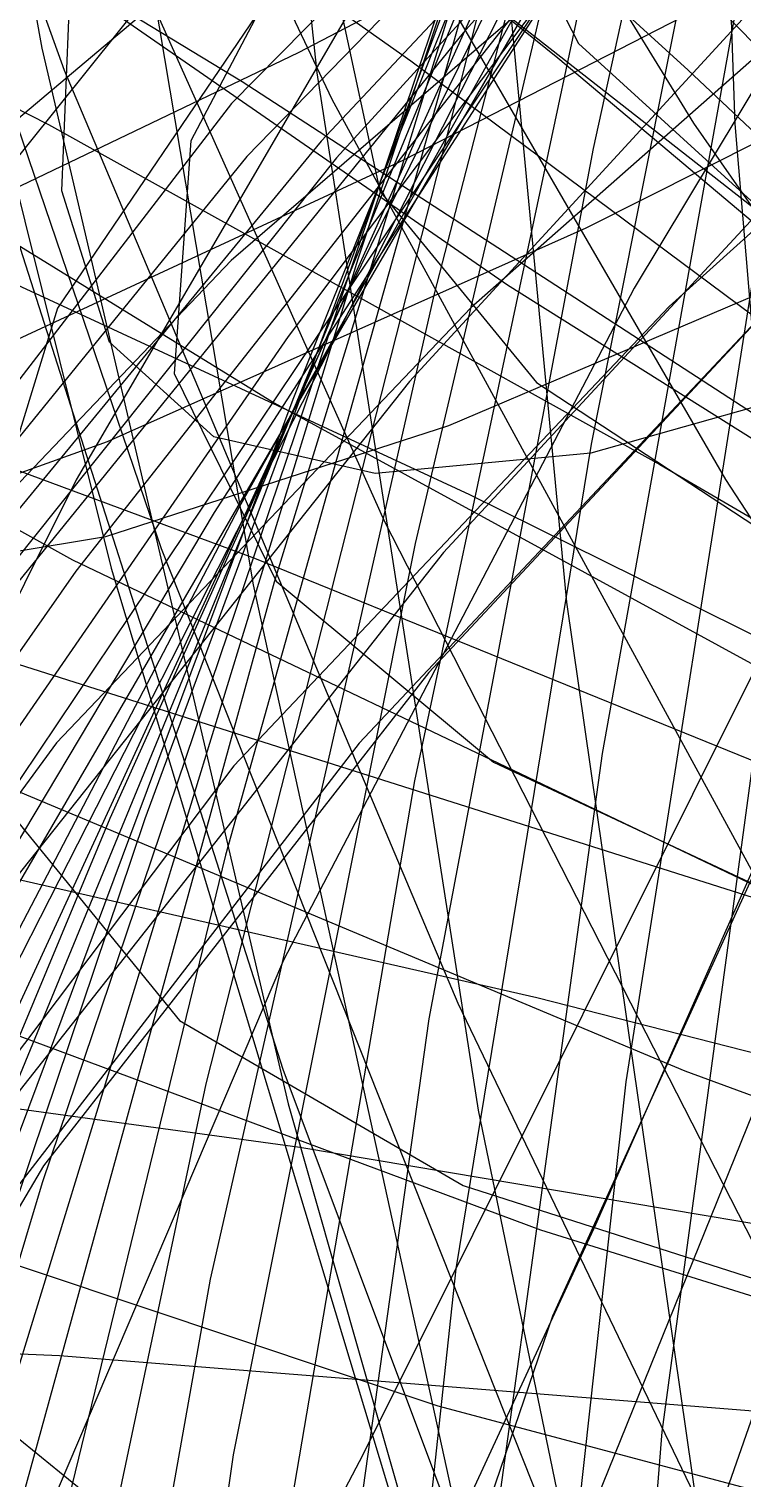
# Model space of a CAD drawing. Header units: metres. Extents: x 6 to 209, y 2 to 206.
# Drawn here: x 74.73 to 80.93, y 91.71 to 104.3 of the extents above; entities that cross this region are included whole.
import ezdxf

# ---------------------------------------------------------------- set-up
doc = ezdxf.new("R2010")
doc.units = ezdxf.units.M

msp = doc.modelspace()

# ---------------------------------------------------------------- linework, layer by layer
for points in [[(83.2952, 113.8), (77.4455, 101.9018), (72.2215, 90.5877), (67.9019, 80.1321), (64.7311, 70.7831), (62.9093, 62.7541), (62.5847, 56.2177), (63.8478, 51.3005), (66.727, 48.0792), (71.1874, 46.579), (77.1312, 46.7732), (84.4006, 48.585), (92.7831, 51.8908), (102.0185, 56.5247), (111.8077, 62.2854), (121.8233, 68.943), (131.7209, 76.2477), (141.151, 83.9388), (149.7716, 91.7537), (157.2606, 99.4374), (163.3265, 106.7512)], [(81.3434, 113.5752), (77.5863, 102.3033), (74.3175, 91.6458), (71.7505, 81.8781), (70.0706, 73.2465), (69.428, 65.961), (69.9312, 60.188), (71.6427, 56.0459), (74.5763, 53.6012), (78.6958, 52.8671), (83.9157, 53.8035), (90.1041, 56.3195), (97.0866, 60.2764), (104.6525, 65.4938), (112.5615, 71.756), (120.5527, 78.8198), (128.353, 86.4235), (135.6873, 94.2963), (142.2877, 102.1678), (147.9037, 109.7773)], [(78.5652, 108.1261), (79.3989, 99.3213), (80.6481, 90.6566), (82.277, 82.4402), (84.2469, 74.9662), (86.5175, 68.5035), (89.0478, 63.2869), (91.7975, 59.5082), (94.7282, 57.3095), (97.8037, 56.778), (100.9914, 57.943), (104.2625, 60.7747), (107.5924, 65.1849), (110.9609, 71.0302), (114.3518, 78.1169), (117.7532, 86.2078), (121.1565, 95.0303), (124.5558, 104.2861), (127.9473, 113.6615)], [(72.1762, 111.861), (75.0345, 103.9437), (78.4549, 95.8392), (82.308, 87.8313), (86.4587, 80.2047), (90.7714, 73.2347), (95.1141, 67.1776), (99.363, 62.2614), (103.4071, 58.6779), (107.1513, 56.5756), (110.5194, 56.0543), (113.4566, 57.1617), (115.9307, 59.891), (117.9328, 64.1817), (119.4765, 69.9209), (120.5972, 76.947), (121.3499, 85.0556), (121.8065, 94.0062), (122.052, 103.5302), (122.1811, 113.3401)], [(81.9085, 113.2507), (77.0222, 101.0841), (72.7123, 89.5521), (69.2327, 78.9448), (66.8049, 69.5229), (65.6091, 61.5096), (65.7773, 55.0833), (67.3875, 50.3725), (70.4606, 47.452), (74.9586, 46.3411), (80.786, 47.0036), (87.7919, 49.3496), (95.7754, 53.2396), (104.4924, 58.4897), (113.6634, 64.8785), (122.9839, 72.1553), (132.1343, 80.0492), (140.7917, 88.2788), (148.6412, 96.5621), (155.3867, 104.6265)], [(73.1963, 113.1971), (74.8404, 104.1362), (76.9798, 94.9649), (79.5367, 86.0078), (82.4294, 77.5849), (85.5753, 69.9996), (88.8934, 63.5286), (92.3074, 58.4118), (95.7474, 54.8435), (99.1527, 52.9657), (102.473, 52.8629), (105.6695, 54.5589), (108.7161, 58.0159), (111.5993, 63.1355), (114.3179, 69.7623), (116.8825, 77.6887), (119.3136, 86.6627), (121.6407, 96.396), (123.8996, 106.5743)], [(71.7868, 112.8264), (74.0935, 104.1262), (76.9333, 95.266), (80.2002, 86.5582), (83.7835, 78.3134), (87.5722, 70.8292), (91.458, 64.3796), (95.3397, 59.2057), (99.126, 55.5067), (102.7384, 53.4326), (106.1139, 53.0794), (109.2061, 54.4847), (111.987, 57.6272), (114.4463, 62.4263), (116.5922, 68.7452), (118.4493, 76.3958), (120.0574, 85.1443), (121.4692, 94.7201), (122.7473, 104.8243)], [(76.2807, 112.884), (77.2298, 103.9204), (78.6319, 94.9083), (80.439, 86.1677), (82.5993, 78.0105), (85.0595, 70.7301), (87.7659, 64.5903), (90.6666, 59.8168), (93.7126, 56.588), (96.8594, 55.0297), (100.0678, 55.2098), (103.3049, 57.1359), (106.5448, 60.7553), (109.7682, 65.9561), (112.963, 72.5716), (116.1233, 80.3856), (119.2491, 89.1402), (122.3451, 98.5446), (125.4198, 108.2851)], [(75.1361, 108.622), (76.6764, 99.4732), (78.6603, 90.4065), (81.0228, 81.7443), (83.6961, 73.7972), (86.6128, 66.8527), (89.7069, 61.165), (92.9167, 56.9459), (96.1863, 54.3575), (99.467, 53.5059), (102.7187, 54.4375), (105.9109, 57.1375), (109.0223, 61.5299), (112.0419, 67.48), (114.9676, 74.7994), (117.806, 83.2522), (120.571, 92.5632), (123.2823, 102.4272), (125.9638, 112.5201)], [(74.1197, 110.5187), (77.3609, 103.6914), (81.1808, 96.6766), (85.4341, 89.7174), (89.9687, 83.0601), (94.6309, 76.9446), (99.2708, 71.5965), (103.7476, 67.2189), (107.9343, 63.9849), (111.7217, 62.0318), (115.0223, 61.4557), (117.7727, 62.3083), (119.9354, 64.5946), (121.4999, 68.2729), (122.482, 73.2554), (122.9231, 79.4117), (122.8876, 86.5727), (122.4605, 94.5363), (121.7431, 103.0743), (120.8489, 111.9399)], [(80.5652, 111.9426), (80.8629, 103.4777), (81.5719, 95.0277), (82.6719, 86.8929), (84.1388, 79.3631), (85.9458, 72.708), (88.0639, 67.167), (90.4626, 62.9412), (93.1109, 60.186), (95.9776, 59.0054), (99.0322, 59.4482), (102.2456, 61.5066), (105.5899, 65.1158), (109.0392, 70.1566), (112.5696, 76.4594), (116.1591, 83.81), (119.7877, 91.9571), (123.4371, 100.6213), (127.0904, 109.5047)], [(81.407, 111.3621), (79.6329, 103.2642), (78.2038, 95.7034), (77.2463, 88.8827), (76.8676, 82.9805), (77.1516, 78.1453), (78.1545, 74.4908), (79.9031, 72.0923), (82.3928, 70.9847), (85.5875, 71.1617), (89.4205, 72.5763), (93.7962, 75.143), (98.5935, 78.741), (103.6697, 83.2189), (108.8651, 88.4001), (114.0091, 94.0894), (118.9253, 100.0799), (123.4384, 106.1604)], [(80.6159, 111.1696), (78.25, 102.0024), (76.3027, 93.4399), (74.9262, 85.7079), (74.2499, 79.0048), (74.3745, 73.4957), (75.368, 69.3066), (77.2631, 66.5211), (80.0548, 65.178), (83.7007, 65.2701), (88.1217, 66.7453), (93.2048, 69.5089), (98.8062, 73.4272), (104.7567, 78.3325), (110.8671, 84.0298), (116.935, 90.3033), (122.7516, 96.9244), (128.1095, 103.6599), (132.8095, 110.2803)], [(77.0688, 109.0764), (80.5035, 103.4838), (84.5204, 97.7292), (88.9667, 92.0091), (93.6812, 86.5239), (98.5004, 81.471), (103.2637, 77.037), (107.8196, 73.3919), (112.0302, 70.6826), (115.7765, 69.0274), (118.962, 68.5124), (121.5156, 69.1875), (123.3943, 71.0649), (124.5838, 74.1184), (125.0986, 78.2839), (124.9813, 83.4618), (124.3001, 89.5195), (123.1461, 96.2965), (121.6295, 103.6091), (119.8746, 111.2567)], [(82.6401, 111.0085), (76.5547, 100.1478), (71.1939, 89.884), (66.8294, 80.4566), (63.6957, 72.0797), (61.9803, 64.9354), (61.8172, 59.1683), (63.2807, 54.8813), (66.3827, 52.1328), (71.0712, 50.9352), (77.232, 51.2555), (84.6919, 53.0167), (93.2249, 56.1013), (102.5592, 60.3557), (112.3869, 65.5962), (122.3746, 71.6156), (132.1752, 78.1907), (141.44, 85.0905), (149.8307, 92.0842), (157.0322, 98.9492), (162.7633, 105.4791)], [(80.8216, 109.4084), (75.429, 97.444), (70.7457, 86.1857), (67.0342, 75.9087), (64.5198, 66.8573), (63.3815, 59.2375), (63.7448, 53.2106), (65.6766, 48.8886), (69.1821, 46.3305), (74.2043, 45.5418), (80.6247, 46.4745), (88.2678, 49.0296), (96.9064, 53.061), (106.2694, 58.3814), (116.0511, 64.7691), (125.9216, 71.9761), (135.539, 79.7374), (144.5606, 87.78), (152.6555, 95.8328), (159.5163, 103.636), (164.8705, 110.9504)], [(73.188, 108.6633), (75.4413, 99.617), (78.1641, 90.5934), (81.2618, 81.9128), (84.6369, 73.8867), (88.1932, 66.8064), (91.8384, 60.9329), (95.4874, 56.4874), (99.0647, 53.6433), (102.5072, 52.5205), (105.7651, 53.1802), (108.8039, 55.6232), (111.6043, 59.7897), (114.1626, 65.5605), (116.4897, 72.7622), (118.6102, 81.1719), (120.5604, 90.5257), (122.3859, 100.5275), (124.1395, 110.8588)], [(87.0177, 110.2431), (84.2095, 103.0237), (81.3873, 95.7955), (78.5588, 88.8064), (75.7331, 82.2966), (72.9209, 76.4898), (70.1349, 71.5858), (67.3905, 67.7528), (64.7052, 65.1218), (62.0994, 63.782), (59.5961, 63.7775), (57.2202, 65.1056), (54.9991, 67.717), (52.9612, 71.5178), (51.136, 76.3719), (49.5532, 82.1066), (48.2418, 88.5186), (47.2297, 95.3805), (46.5422, 102.4497), (46.2021, 109.4763)], [(83.8585, 110.2544), (78.5018, 104.2681), (73.9518, 98.6622), (70.4037, 93.5419), (68.0165, 88.9999), (66.9068, 85.1129), (67.1444, 81.9401), (68.7496, 79.5216), (71.6917, 77.8774), (75.8903, 77.0075), (81.2177, 76.8919), (87.5027, 77.4922), (94.5371, 78.7528), (102.0823, 80.6035), (109.8781, 82.9621), (117.6512, 85.7373), (125.1254, 88.832), (132.0312, 92.1471), (138.115, 95.5845), (143.1486, 99.0507), (146.9374, 102.46), (149.3272, 105.737)], [(79.2293, 107.0784), (76.4344, 97.125), (74.1881, 87.9176), (72.6592, 79.6941), (71.9878, 72.6601), (72.2794, 66.9829), (73.6005, 62.7861), (75.9755, 60.1457), (79.3856, 59.0885), (83.7688, 59.5913), (89.0214, 61.5829), (95.0019, 64.9464), (101.5349, 69.5244), (108.4179, 75.1246), (115.4275, 81.5269), (122.3277, 88.4915), (128.8779, 95.7674), (134.8415, 103.1014), (139.9944, 110.247)], [(82.5297, 110.2223), (81.0661, 102.4307), (79.9151, 95.1547), (79.1925, 88.5926), (78.9966, 82.9191), (79.4041, 78.28), (80.4669, 74.7871), (82.2094, 72.515), (84.6274, 71.4986), (87.6876, 71.7327), (91.3282, 73.1721), (95.4609, 75.7336), (99.9736, 79.2994), (104.7341, 83.7216), (109.5943, 88.8271), (114.3957, 94.4243), (118.9745, 100.31), (123.1675, 106.2763)], [(80.1259, 110.1344), (76.8594, 99.4949), (74.1171, 89.5423), (72.0899, 80.5339), (70.9402, 72.6962), (70.7948, 66.218), (71.7404, 61.2443), (73.8195, 57.8718), (77.0283, 56.1467), (81.3164, 56.0632), (86.5881, 57.5644), (92.7053, 60.5454), (99.492, 64.8568), (106.7404, 70.3107), (114.218, 76.6878), (121.6753, 83.7452), (128.8552, 91.2253), (135.5014, 98.8648), (141.368, 106.4041)], [(79.7871, 105.8013), (78.0786, 97.7707), (76.8259, 90.4371), (76.1496, 83.9932), (76.1465, 78.6025), (76.8861, 74.3939), (78.4071, 71.4583), (80.716, 69.8454), (83.7858, 69.5626), (87.557, 70.5752), (91.9391, 72.808), (96.8135, 76.1484), (102.0374, 80.4507), (107.4486, 85.5415), (112.8713, 91.2258), (118.1217, 97.2945), (123.0151, 103.5315), (127.372, 109.7213)], [(77.2201, 108.0552), (81.5006, 103.6949), (85.8605, 99.1412), (90.2171, 94.5778), (94.4878, 90.189), (98.5929, 86.1526), (102.4577, 82.6341), (106.014, 79.7798), (109.2025, 77.7122), (111.974, 76.5248), (114.2905, 76.2791), (116.126, 77.0018), (117.4671, 78.6841), (118.3127, 81.2813), (118.6735, 84.7149), (118.5717, 88.8748), (118.0395, 93.6229), (117.1175, 98.7985), (115.8536, 104.2234), (114.3007, 109.7084)], [(79.8665, 106.4826), (74.1695, 95.3027), (69.2937, 84.8516), (65.4989, 75.3753), (63.004, 67.0903), (61.9785, 60.1761), (62.5351, 54.7704), (64.7258, 50.9647), (68.5388, 48.802), (73.8988, 48.2762), (80.6686, 49.3328), (88.6541, 51.8715), (97.61, 55.75), (107.2489, 60.7901), (117.2507, 66.7834), (127.2739, 73.5), (136.9674, 80.6958), (145.9833, 88.1218), (153.9889, 95.5326), (160.6784, 102.6953), (165.7847, 109.3971)], [(82.3946, 109.4918), (76.3359, 100.1028), (71.0665, 91.2748), (66.84, 83.2036), (63.8711, 76.0626), (62.3274, 69.9977), (62.323, 65.1226), (63.9141, 61.5162), (67.0958, 59.2201), (71.8023, 58.2381), (77.9086, 58.5363), (85.2344, 60.0451), (93.5502, 62.6623), (102.5851, 66.2566), (112.036, 70.6729), (121.5785, 75.7379), (130.8776, 81.2665), (139.6005, 87.0683), (147.4272, 92.9542), (154.063, 98.7432), (159.2485, 104.2685), (162.7691, 109.3834)], [(82.7735, 109.322), (76.9804, 101.6314), (72.0027, 94.4246), (68.067, 87.8511), (65.3617, 82.0419), (64.0295, 77.1066), (64.1625, 73.1294), (65.7979, 70.1675), (68.9165, 68.2495), (73.443, 67.375), (79.2478, 67.515), (86.1521, 68.6135), (93.9329, 70.5901), (102.3315, 73.3427), (111.0619, 76.7516), (119.8211, 80.684), (128.2994, 84.9988), (136.1917, 89.5513), (143.2081, 94.1987), (149.0845, 98.805), (153.5917, 103.2451), (156.5439, 107.4099)], [(80.0915, 109.2384), (75.7332, 97.4398), (72.0083, 86.375), (69.1489, 76.3233), (67.3531, 67.5314), (66.7769, 60.2061), (67.5282, 54.5073), (69.6621, 50.5436), (73.1783, 48.3691), (78.0202, 47.9826), (84.0771, 49.3277), (91.1869, 52.296), (99.1419, 56.7312), (107.6954, 62.4351), (116.5707, 69.1751), (125.4701, 76.6924), (134.0861, 84.7118), (142.1113, 92.9512), (149.25, 101.1316), (155.2285, 108.9868)], [(72.9883, 108.2695), (75.8778, 99.7881), (79.2579, 91.2792), (83.0071, 83.044), (87.0008, 75.3776), (91.1163, 68.559), (95.2361, 62.8409), (99.2525, 58.4409), (103.071, 55.5336), (106.6128, 54.2443), (109.8177, 54.6443), (112.6453, 56.7485), (115.076, 60.5147), (117.111, 65.8444), (118.7715, 72.5865), (120.0969, 80.5425), (121.1432, 89.4726), (121.9795, 99.1046), (122.6848, 109.1427)], [(82.7423, 109.0335), (77.4017, 103.1824), (72.9114, 97.5608), (69.4518, 92.3406), (67.1729, 87.6718), (66.1893, 83.677), (66.5754, 80.4479), (68.3627, 78.0423), (71.5382, 76.483), (76.0445, 75.7571), (81.7813, 75.8175), (88.6086, 76.5852), (96.3506, 77.9529), (104.8023, 79.7894), (113.7353, 81.9452), (122.9054, 84.2585), (132.0613, 86.5617), (140.9519, 88.6881), (149.3352, 90.4785), (156.9858, 91.7877)], [(86.2637, 108.9275), (82.9624, 101.3813), (79.6523, 93.9142), (76.3532, 86.7864), (73.0857, 80.247), (69.8715, 74.5244), (66.7334, 69.8191), (63.6954, 66.2957), (60.7824, 64.0779), (58.02, 63.2434), (55.4347, 63.8211), (53.0528, 65.7908), (50.9008, 69.0827), (49.0043, 73.5808), (47.3881, 79.1263), (46.0752, 85.5235), (45.0863, 92.5465), (44.4398, 99.9473), (44.1507, 107.4645)], [(87.8779, 108.9914), (84.4568, 103.4604), (81.5503, 98.11), (79.2796, 93.1192), (77.7507, 88.6497), (77.0499, 84.8407), (77.2406, 81.8041), (78.3611, 79.6201), (80.4221, 78.3351), (83.4066, 77.9601), (87.2691, 78.4702), (91.9375, 79.8059), (97.3141, 81.8757), (103.2795, 84.5593), (109.6951, 87.7123), (116.4081, 91.172), (123.2558, 94.7631), (130.0708, 98.3045), (136.6864, 101.6165), (142.9418, 104.5273)], [(80.1033, 108.4033), (78.0833, 99.8329), (76.5023, 91.9155), (75.4956, 84.8596), (75.1755, 78.8454), (75.6259, 74.019), (76.8995, 70.4882), (79.0147, 68.3187), (81.955, 67.533), (85.6688, 68.1094), (90.0709, 69.9837), (95.0452, 73.052), (100.4484, 77.174), (106.115, 82.1792), (111.8627, 87.8725), (117.4992, 94.0415), (122.8282, 100.4642), (127.6573, 106.9165)], [(81.1619, 108.4514), (79.6133, 100.6941), (78.4368, 93.5297), (77.7482, 87.1502), (77.6434, 81.7219), (78.1944, 77.3797), (79.446, 74.2234), (81.414, 72.3143), (84.0839, 71.6734), (87.4108, 72.2813), (91.3212, 74.0791), (95.7142, 76.9712), (100.466, 80.8282), (105.4328, 85.4926), (110.4568, 90.7838), (115.3707, 96.5053), (120.0042, 102.4512), (124.1897, 108.4137)], [(82.0011, 108.3662), (77.2686, 103.326), (73.4225, 98.6537), (70.6255, 94.4303), (69.0023, 90.725), (68.6348, 87.594), (69.5595, 85.0784), (71.765, 83.2039), (75.1931, 81.9799), (79.7397, 81.3999), (85.2589, 81.442), (91.5675, 82.0701), (98.4517, 83.2353), (105.6741, 84.8778), (112.9823, 86.9295), (120.1177, 89.316), (126.8246, 91.9598), (132.8593, 94.7826), (137.9985, 97.7081), (142.048, 100.6647), (144.8489, 103.5876), (146.2839, 106.4209)], [(83.6609, 108.1589), (79.9889, 102.0518), (76.9398, 96.2125), (74.6446, 90.8341), (73.215, 86.0885), (72.7399, 82.1208), (73.2813, 79.0437), (74.8717, 76.9339), (77.513, 75.8298), (81.1749, 75.73), (85.7964, 76.5937), (91.2866, 78.3425), (97.5272, 80.8635), (104.3765, 84.0137), (111.6733, 87.6253), (119.2419, 91.5122), (126.8975, 95.4772), (134.4523, 99.3192), (141.7209, 102.8411), (148.5268, 105.8573)], [(76.0942, 107.9164), (80.4585, 103.9444), (84.9377, 99.7303), (89.4423, 95.4488), (93.8819, 91.2772), (98.1686, 87.3887), (102.2191, 83.9464), (105.9571, 81.097), (109.3154, 78.9654), (112.2375, 77.6503), (114.6793, 77.2201), (116.61, 77.7107), (118.0125, 79.1238), (118.8836, 81.4265), (119.2337, 84.5526), (119.0862, 88.4047), (118.4757, 92.8575), (117.4473, 97.762), (116.0541, 102.951), (114.3556, 108.2447)], [(78.721, 105.1173), (73.8483, 93.2786), (69.7535, 82.2611), (66.6801, 72.3351), (64.8316, 63.7367), (64.3638, 56.6599), (65.3787, 51.251), (67.9196, 47.6044), (71.9696, 45.7599), (77.4509, 45.702), (84.2274, 47.3615), (92.1091, 50.618), (100.8581, 55.3052), (110.1969, 61.2171), (119.818, 68.1152), (129.3945, 75.7379), (138.5914, 83.8094), (147.0779, 92.0496), (154.5387, 100.1841), (160.6856, 107.9537)], [(87.4706, 107.9771), (82.4639, 103.2733), (78.2026, 98.7106), (74.8546, 94.4263), (72.5607, 90.5404), (71.4292, 87.1521), (71.5319, 84.3363), (72.9016, 82.1413), (75.5301, 80.5881), (79.3685, 79.6697), (84.3282, 79.3523), (90.2842, 79.5768), (97.0784, 80.2618), (104.5251, 81.3072), (112.4171, 82.5982), (120.5323, 84.0104), (128.6412, 85.4144), (136.5148, 86.6818), (143.9314, 87.6898), (150.6849, 88.3267), (156.5908, 88.496)], [(82.5074, 106.913), (81.1938, 99.2202), (80.2294, 92.1155), (79.7236, 85.7919), (79.7673, 80.4172), (80.4285, 76.1277), (81.7499, 73.0246), (83.7462, 71.1701), (86.4036, 70.5863), (89.6791, 71.2544), (93.5024, 73.1158), (97.7772, 76.0744), (102.3849, 80.0003), (107.1881, 84.7347), (112.0352, 90.0955), (116.766, 95.884), (121.217, 101.8922), (125.227, 107.9096)], [(74.4389, 107.5594), (77.8148, 100.0302), (81.6946, 92.4418), (85.9363, 85.0609), (90.3941, 78.1516), (94.9237, 71.9656), (99.387, 66.7335), (103.6571, 62.6565), (107.6226, 59.8991), (111.1907, 58.5834), (114.2905, 58.7843), (116.8749, 60.5272), (118.9219, 63.7862), (120.4342, 68.4854), (121.4394, 74.5011), (121.9875, 81.6659), (122.1487, 89.7743), (122.0101, 98.5895), (121.6719, 107.8518)], [(79.3208, 104.9361), (73.5621, 95.0327), (68.7013, 85.826), (64.9843, 77.523), (62.614, 70.3037), (61.7429, 64.3153), (62.4662, 59.6684), (64.8187, 56.4332), (68.7722, 54.6385), (74.2365, 54.2707), (81.0619, 55.2755), (89.0441, 57.5597), (97.9311, 60.9956), (107.4315, 65.4254), (117.225, 70.6672), (126.9734, 76.5219), (136.3324, 82.7801), (144.9639, 89.2294), (152.5479, 95.6622), (158.794, 101.8829), (163.4518, 107.7143)], [(74.8444, 107.663), (79.3255, 104.0517), (83.9635, 100.152), (88.6608, 96.131), (93.3187, 92.16), (97.8397, 88.4085), (102.131, 85.0382), (106.1065, 82.1965), (109.6897, 80.0113), (112.8157, 78.5864), (115.4329, 77.997), (117.5041, 78.2876), (119.0076, 79.4697), (119.9371, 81.5211), (120.3019, 84.387), (120.1256, 87.9812), (119.4454, 92.1896), (118.3101, 96.8737), (116.7786, 101.8753), (114.917, 107.0228)], [(85.2764, 107.3913), (81.4509, 99.5654), (77.6308, 91.9163), (73.8486, 84.7149), (70.1373, 78.2169), (66.5299, 72.6535), (63.0594, 68.2234), (59.7579, 65.0852), (56.6569, 63.3525), (53.7865, 63.0889), (51.175, 64.3065), (48.8488, 66.9647), (46.8317, 70.972), (45.1445, 76.1889), (43.8053, 82.433), (42.8282, 89.4849), (42.2242, 97.0967), (42, 105)], [(80.6942, 107.3826), (76.6217, 103.1935), (73.4884, 99.3393), (71.4246, 95.8804), (70.5221, 92.8674), (70.8308, 90.3403), (72.3566, 88.3273), (75.0609, 86.8446), (78.8617, 85.8958), (83.6366, 85.4728), (89.2267, 85.5556), (95.4419, 86.1139), (102.0678, 87.1083), (108.8732, 88.4915), (115.6179, 90.2104), (122.0614, 92.208), (127.9715, 94.4253), (133.1321, 96.8032), (137.3517, 99.285), (140.4693, 101.8176), (142.3611, 104.3534)], [(83.0228, 107.1985), (77.0682, 104.0954), (71.524, 101.4398), (66.5184, 99.3704), (62.1629, 98.0033), (58.5485, 97.4274), (55.7434, 97.7009), (53.7909, 98.8489), (52.7087, 100.8624), (52.4883, 103.6985), (53.0963, 107.2815)], [(79.0254, 107.0493), (75.1378, 100.3842), (71.9932, 94.0863), (69.7308, 88.3616), (68.4671, 83.3901), (68.2914, 79.3202), (69.2619, 76.263), (71.4035, 74.2889), (74.7061, 73.4254), (79.1243, 73.6561), (84.5785, 74.9217), (90.9569, 77.1227), (98.1185, 80.123), (105.8975, 83.7551), (114.1086, 87.827), (122.552, 92.129), (131.0203, 96.4417), (139.305, 100.5449), (147.2026, 104.2254), (154.5215, 107.2854)], [(73.4195, 107.288), (78.0482, 104.0249), (82.8833, 100.4289), (87.8189, 96.6599), (92.7461, 92.8842), (97.5572, 89.2683), (102.1478, 85.9729), (106.4208, 83.1466), (110.2888, 80.9207), (113.6767, 79.404), (116.5235, 78.6786), (118.7846, 78.7973), (120.4321, 79.7807), (121.4554, 81.617), (121.8615, 84.2617), (121.6741, 87.6392), (120.9321, 91.6453), (119.6882, 96.1507), (118.0069, 101.0056), (115.9616, 106.0449)], [(75.1273, 107.3657), (81.0845, 102.7048), (87.8375, 97.8172), (95.1324, 92.7691), (102.6956, 87.6313), (110.2441, 82.4776), (117.4955, 77.383), (124.1778, 72.4221), (130.0398, 67.6672)], [(77.1105, 106.7204), (80.7807, 100.3873), (84.9592, 93.9856), (89.4914, 87.7385), (94.218, 81.8683), (98.9803, 76.5891), (103.6263, 72.0986), (108.0152, 68.5718), (112.0227, 66.1538), (115.5448, 64.9554), (118.5013, 65.0485), (120.8383, 66.4636), (122.5294, 69.1886), (123.5765, 73.1687), (124.0087, 78.3085), (123.8813, 84.4745), (123.2725, 91.5002), (122.2806, 99.191), (121.0196, 107.3309)], [(70.2253, 95.5244), (77.0825, 94.5889), (84.4206, 93.3542), (92.0336, 91.937), (99.7071, 90.4615), (107.2256, 89.0541), (114.3792, 87.8389), (120.9706, 86.9318), (126.8218, 86.4366), (131.7797, 86.4399), (135.7209, 87.0079), (138.5557, 88.1833), (140.2305, 89.9831), (140.7296, 92.3977), (140.0749, 95.3904), (138.3248, 98.8986), (135.5717, 102.8353), (131.9387, 107.0919)], [(79.8944, 107.1105), (76.4872, 103.6546), (74.0488, 100.4861), (72.6785, 97.6488), (72.4377, 95.1792), (73.3468, 93.1061), (75.3848, 91.4495), (78.4897, 90.2204), (82.5607, 89.4212), (87.4611, 89.0456), (93.0237, 89.0789), (99.056, 89.4992), (105.3473, 90.2781), (111.676, 91.3816), (117.8171, 92.7719), (123.5507, 94.4082), (128.6694, 96.2485), (132.9857, 98.2507), (136.3389, 100.3742), (138.6009, 102.5808), (139.6805, 104.8364)], [(62.3194, 106.9983), (61.3209, 104.1576), (61.8326, 101.458), (63.8578, 98.9223), (67.3483, 96.5605), (72.2051, 94.3708), (78.2823, 92.3402), (85.3919, 90.4458), (93.3097, 88.6567), (101.7834, 86.9356), (110.5413, 85.2415), (119.3014, 83.5317), (127.7812, 81.7646), (135.7074, 79.9016), (142.8257, 77.9098), (148.9092, 75.764), (153.7664, 73.448)], [(78.6178, 104.3875), (76.265, 95.1374), (74.4753, 86.6804), (73.3971, 79.2344), (73.1498, 72.9843), (73.8192, 68.0763), (75.4536, 64.6133), (78.0619, 62.6519), (81.6124, 62.2011), (86.0336, 63.2223), (91.2163, 65.6317), (97.0171, 69.3031), (103.2635, 74.0731), (109.7591, 79.7471), (116.291, 86.1067), (122.6369, 92.9169), (128.5731, 99.9354), (133.8823, 106.9204)], [(86.387, 106.7581), (81.5992, 102.3484), (77.5974, 98.0984), (74.5409, 94.1323), (72.5606, 90.557), (71.7537, 87.4588), (72.1803, 84.9009), (73.861, 82.9212), (76.7756, 81.5318), (80.8636, 80.7189), (86.026, 80.4443), (92.1284, 80.6468), (99.005, 81.2454), (106.4646, 82.1427), (114.2963, 83.2293), (122.2768, 84.388), (130.178, 85.4989), (137.774, 86.4443), (144.8492, 87.1136), (151.2051, 87.4077)], [(71.7827, 106.7562), (76.5816, 103.8462), (81.646, 100.5603), (86.8602, 97.0515), (92.1047, 93.4813), (97.2595, 90.0136), (102.2076, 86.8081), (106.8388, 84.0148), (111.053, 81.7682), (114.7629, 80.1821), (117.8967, 79.3455), (120.4001, 79.319), (122.2376, 80.1325), (123.393, 81.7837), (123.87, 84.2381), (123.691, 87.4301), (122.8965, 91.2649), (121.5429, 95.6219), (119.7004, 100.3588), (117.4501, 105.3164)], [(60.3043, 106.7169), (61.1886, 103.9695), (63.6094, 101.3058), (67.5001, 98.7356), (72.7435, 96.2594), (79.1751, 93.8697), (86.5892, 91.552), (94.7456, 89.2858), (103.3783, 87.047), (112.204, 84.8093), (120.9327, 82.5459), (129.2773, 80.232), (136.9635, 77.8461), (143.7399, 75.3717), (149.3861, 72.7989), (153.7208, 70.1258)], [(78.4419, 106.73), (74.1372, 103.1062), (70.8633, 99.6613), (68.7562, 96.4787), (67.9147, 93.6251), (68.396, 91.1488), (70.2137, 89.0782), (73.3372, 87.4216), (77.6919, 86.1674), (83.162, 85.2852), (89.5938, 84.7274), (96.8013, 84.4319), (104.5716, 84.3247), (112.6727, 84.3236), (120.861, 84.3418), (128.8898, 84.2915), (136.5171, 84.0882), (143.5144, 83.6541), (149.6741, 82.9218), (154.8167, 81.8373)], [(61.1024, 106.5662), (63.8953, 103.7233), (68.145, 100.8868), (73.7163, 98.0623), (80.4273, 95.2506), (88.0564, 92.4484), (96.3497, 89.6489), (105.0298, 86.8439), (113.8053, 84.0241), (122.3815, 81.1814), (130.47, 78.3092), (137.7995, 75.4042), (144.1248, 72.4674), (149.2353, 69.5046), (152.9629, 66.5273)], [(82.9672, 106.6057), (78.0361, 101.2399), (73.9736, 96.1269), (70.9453, 91.4191), (69.0857, 87.2473), (68.4937, 83.7159), (69.2286, 80.8999), (71.3077, 78.8428), (74.7053, 77.5554), (79.3532, 77.0165), (85.1426, 77.1736), (91.9279, 77.9461), (99.5306, 79.2285), (107.7457, 80.895), (116.3481, 82.8048), (125.1002, 84.8076), (133.7594, 86.75), (142.0866, 88.4812), (149.8533, 89.8595), (156.8499, 90.7577)], [(89.7325, 106.3752), (85.6245, 104.1846), (81.809, 102.3126), (78.3735, 100.8549), (75.393, 99.8913), (72.9285, 99.4817), (71.0249, 99.6648), (69.71, 100.4558), (68.9937, 101.8464), (68.8684, 103.8047), (69.3093, 106.2762)], [(80.347, 106.2166), (75.1353, 99.5907), (70.8484, 93.4641), (67.6794, 87.9564), (65.7809, 83.1697), (65.2586, 79.186), (66.1674, 76.065), (68.5089, 73.8427), (72.2311, 72.5306), (77.2297, 72.1156), (83.3516, 72.5615), (90.3999, 73.81), (98.1407, 75.7835), (106.3112, 78.3882), (114.6287, 81.517), (122.8009, 85.0542), (130.5355, 88.8791), (137.5513, 92.8703), (143.5878, 96.9104), (148.4145, 100.8894), (151.8395, 104.7086)], [(72.865, 106.2423), (78.8882, 102.079), (85.8116, 97.7337), (93.3834, 93.2527), (101.3289, 88.6851), (109.3597, 84.0828), (117.1845, 79.499), (124.5191, 74.9877), (131.097, 70.6026)], [(79.4361, 104.9158), (73.8551, 96.6026), (69.206, 88.9047), (65.7114, 81.985), (63.551, 75.9838), (62.855, 71.0146), (63.6986, 67.1607), (66.099, 64.4734), (70.0144, 62.9705), (75.3447, 62.6363), (81.9351, 63.4228), (89.5805, 65.252), (98.0334, 68.0187), (107.0114, 71.5946), (116.2076, 75.8336), (125.3015, 80.5762), (133.9694, 85.6561), (141.8969, 90.9055), (148.7895, 96.1615), (154.383, 101.2712), (158.4536, 106.0973)], [(64.7366, 106.0771), (69.2856, 102.9188), (75.1065, 99.6898), (82.0021, 96.4019), (89.7374, 93.0659), (98.0477, 89.6916), (106.6476, 86.2889), (115.2417, 82.8682), (123.5343, 79.4412), (131.24, 76.0213), (138.094, 72.6241), (143.8612, 69.2678), (148.3443, 65.9735), (151.3912, 62.765)], [(80.8751, 106.0733), (76.4836, 102.2911), (73.049, 98.6922), (70.7127, 95.3694), (69.5814, 92.3982), (69.7226, 89.8351), (71.1624, 87.7158), (73.8842, 86.0544), (77.8287, 84.8438), (82.8959, 84.0561), (88.948, 83.6445), (95.814, 83.5456), (103.2954, 83.6824), (111.1727, 83.9677), (119.2129, 84.3079), (127.1771, 84.607), (134.8286, 84.7711), (141.9412, 84.7121), (148.3063, 84.3515), (153.7404, 83.6243)], [(69.9189, 106.0068), (74.8977, 103.4716), (80.2113, 100.5199), (85.7343, 97.2978), (91.3351, 93.9616), (96.8802, 90.6717), (102.2384, 87.5867), (107.2847, 84.8575), (111.9042, 82.6213), (115.9956, 80.9968), (119.4741, 80.0792), (122.2739, 79.9367), (124.3498, 80.608), (125.6786, 82.1002), (126.259, 84.3886), (126.1116, 87.4172), (125.2773, 91.1006), (123.8157, 95.3266), (121.8029, 99.9603), (119.3281, 104.8485)], [(84.9118, 106.0554), (80.2926, 101.8913), (76.5075, 97.9002), (73.709, 94.1946), (72.0192, 90.87), (71.5252, 88.0016), (72.2758, 85.6421), (74.2797, 83.8206), (77.5045, 82.5416), (81.8775, 81.7858), (87.2882, 81.511), (93.5916, 81.6548), (100.6128, 82.1369), (108.153, 82.8629), (115.9959, 83.7283), (123.9148, 84.623), (131.6804, 85.4358), (139.0685, 86.0591), (145.8672, 86.3933), (151.884, 86.3511)], [(83.2739, 105.8797), (77.9832, 103.1626), (73.1083, 100.8997), (68.7602, 99.2105), (65.0335, 98.1923), (62.0033, 97.9164), (59.7233, 98.4251), (58.2243, 99.7303), (57.5136, 101.8126), (57.5753, 104.6222)], [(72.4496, 97.4123), (79.1425, 95.8886), (86.2137, 94.084), (93.4705, 92.129), (100.7149, 90.1599), (107.7497, 88.3138), (114.3853, 86.723), (120.4459, 85.5093), (125.7748, 84.7799), (130.2397, 84.622), (133.7367, 85.1003), (136.1933, 86.2531), (137.5708, 88.0911), (137.8647, 90.5964), (137.1047, 93.7226), (135.353, 97.3962), (132.7019, 101.5187), (129.27, 105.9699)], [(78.6254, 105.8895), (79.5047, 104.175), (81.2986, 102.5439), (83.9398, 101.0197), (87.3315, 99.6275), (91.3509, 98.3929), (95.8538, 97.3416), (100.679, 96.4983), (105.6547, 95.8862), (110.6041, 95.5262), (115.3518, 95.4359), (119.7302, 95.6295), (123.5851, 96.1165), (126.7811, 96.9019), (129.2068, 97.9856), (130.7784, 99.3621), (131.4428, 101.0208), (131.1793, 102.9457), (130.0006, 105.1158)], [(83.0585, 105.8379), (78.5671, 101.8794), (74.9667, 98.1019), (72.4041, 94.6076), (70.9933, 91.4817), (70.8119, 88.7895), (71.8976, 86.5748), (74.2465, 84.8586), (77.8136, 83.6391), (82.5129, 82.8922), (88.2213, 82.5731), (94.7814, 82.6183), (102.0075, 82.9488), (109.6912, 83.4736), (117.6088, 84.0932), (125.5283, 84.7046), (133.2175, 85.2049), (140.4518, 85.4963), (147.0213, 85.4897), (152.7386, 85.1092)], [(84.1378, 104.8715), (79.5692, 102.5715), (75.4059, 100.7144), (71.7412, 99.3998), (68.6526, 98.7061), (66.1997, 98.6876), (64.4224, 99.372), (63.3404, 100.7599), (62.9524, 102.8242), (63.237, 105.5111)], [(76.5454, 105.58), (71.5857, 99.398), (67.6528, 93.6058), (64.9136, 88.375), (63.4997, 83.8486), (63.5022, 80.1375), (64.9683, 77.3162), (67.8989, 75.4215), (72.2484, 74.4511), (77.9258, 74.3651), (84.7973, 75.0876), (92.6904, 76.5105), (101.3999, 78.4978), (110.6937, 80.8917), (120.3209, 83.5184), (130.0202, 86.1957), (139.5277, 88.7397), (148.5864, 90.9727), (156.9538, 92.7295)], [(78.6546, 105.5627), (74.8417, 94.2778), (71.7038, 83.8124), (69.4499, 74.4309), (68.2539, 66.3627), (68.2478, 59.7954), (69.5162, 54.8684), (72.0924, 51.6696), (75.957, 50.2322), (81.0376, 50.535), (87.2113, 52.5031), (94.3083, 56.0117), (102.1176, 60.8909), (110.3941, 66.9318), (118.8673, 73.8946), (127.2507, 81.517), (135.2513, 89.524), (142.5808, 97.6374), (148.9652, 105.5854)], [(91.0386, 105.555), (87.7084, 103.8068), (84.6499, 102.3537), (81.9317, 101.2707), (79.6118, 100.6182), (77.7357, 100.4394), (76.3349, 100.7591), (75.4269, 101.5827), (75.014, 102.8957), (75.0842, 104.6644)], [(77.2994, 105.5412), (76.1338, 103.3293), (75.9904, 101.31), (76.8769, 99.5046), (78.7648, 97.932), (81.5896, 96.6082), (85.2536, 95.5457), (89.6289, 94.7538), (94.562, 94.2382), (99.8793, 94.0012), (105.3928, 94.0415), (110.9072, 94.3543), (116.2264, 94.932), (121.1607, 95.7636), (125.5333, 96.836), (129.1869, 98.1336), (131.9889, 99.6392), (133.8364, 101.334), (134.6598, 103.1984), (134.4255, 105.2121)], [(81.0534, 105.4961), (79.7101, 98.0088), (78.7665, 91.1729), (78.3289, 85.1709), (78.4833, 80.1585), (79.2912, 76.2585), (80.7868, 73.5577), (82.9759, 72.1042), (85.8342, 71.9058), (89.3087, 72.9302), (93.3186, 75.1068), (97.7576, 78.329), (102.4981, 82.4586), (107.3948, 87.3308), (112.2898, 92.7603), (117.0185, 98.5476), (121.4146, 104.4866)], [(74.6323, 98.7832), (81.0866, 96.7352), (87.8267, 94.4368), (94.6746, 92.0295), (101.4493, 89.659), (107.9727, 87.4697), (114.0756, 85.5986), (119.6027, 84.1705), (124.418, 83.2926), (128.4086, 83.0503), (131.4884, 83.504), (133.6003, 84.6859), (134.7182, 86.5988), (134.8467, 89.2159), (134.0212, 92.4806), (132.3054, 96.3088), (129.7895, 100.5915), (126.5862, 105.1982)], [(77.3881, 104.7), (77.7778, 102.8924), (79.14, 101.2296), (81.4257, 99.7312), (84.5533, 98.4163), (88.4113, 97.3028), (92.8628, 96.4071), (97.7498, 95.7439), (102.8986, 95.3255), (108.1267, 95.1617), (113.2483, 95.2595), (118.0816, 95.6224), (122.4548, 96.2511), (126.2124, 97.1426), (129.2206, 98.2904), (131.372, 99.6848), (132.5897, 101.3128), (132.8298, 103.1583), (132.0829, 105.2026)], [(76.756, 104.499), (74.9765, 101.8773), (74.2477, 99.5179), (74.6026, 97.4476), (76.0357, 95.6882), (78.5026, 94.2557), (81.9219, 93.1604), (86.1774, 92.4066), (91.1226, 91.9929), (96.5855, 91.9122), (102.3747, 92.1526), (108.2863, 92.6974), (114.1105, 93.5262), (119.6398, 94.6153), (124.6757, 95.9386), (129.036, 97.4689), (132.5613, 99.178), (135.1209, 101.038), (136.6169, 103.0219), (136.9884, 105.1045)], [(67.8407, 104.9599), (72.9914, 102.835), (78.5578, 100.2577), (84.404, 97.3662), (90.3858, 94.3101), (96.3554, 91.2457), (102.1658, 88.3292), (107.6754, 85.7113), (112.753, 83.5311), (117.2808, 81.9108), (121.1592, 80.9514), (124.3085, 80.728), (126.6723, 81.2875), (128.218, 82.6462), (128.9381, 84.7888), (128.8495, 87.6691), (127.9927, 91.2111), (126.4301, 95.3113), (124.2431, 99.8426), (121.5291, 104.6583)], [(60.9351, 104.6048), (65.5914, 103.5256), (70.8858, 101.8558), (76.688, 99.7052), (82.8522, 97.2021), (89.2212, 94.4882), (95.6321, 91.7136), (101.9211, 89.0306), (107.9291, 86.5876), (113.5062, 84.5241), (118.5169, 82.9646), (122.8442, 82.0142), (126.3928, 81.7539), (129.0925, 82.238), (130.8996, 83.4913), (131.7982, 85.5078), (131.8003, 88.251), (130.9444, 91.6545), (129.2944, 95.6242), (126.9366, 100.0416), (123.9765, 104.7673)], [(82.9024, 104.6872), (78.3321, 99.7527), (74.6504, 95.0867), (72.0096, 90.8243), (70.5303, 87.0794), (70.2973, 83.9404), (71.3561, 81.4682), (73.7108, 79.6939), (77.3238, 78.6188), (82.1169, 78.2144), (87.9733, 78.4246), (94.7413, 79.168), (102.2395, 80.3417), (110.2624, 81.8256), (118.5871, 83.4871), (126.9811, 85.1869), (135.2095, 86.7846), (143.0428, 88.1443), (150.265, 89.1398), (156.6799, 89.6604)], [(70.8837, 104.7344), (76.8592, 101.0544), (83.829, 97.2494), (91.5476, 93.3469), (99.7433, 89.3755), (108.1271, 85.3654), (116.4032, 81.3482), (124.2796, 77.3565), (131.4781, 73.424)], [(85.2239, 104.4721), (82.8567, 97.5116), (80.4745, 90.6992), (78.0758, 84.2656), (75.6607, 78.4282), (73.2322, 73.3844), (70.7965, 69.3039), (68.3638, 66.3234), (65.9483, 64.5412), (63.5684, 64.0142), (61.2467, 64.7555), (59.0096, 66.7341), (56.8869, 69.8762), (54.9113, 74.0673), (53.1171, 79.1565), (51.54, 84.9619), (50.2156, 91.2769), (49.1783, 97.8775), (48.4605, 104.5302)], [(68.0667, 93.0736), (74.9938, 92.7773), (82.5121, 92.1787), (90.4045, 91.3781), (98.4423, 90.4842), (106.3925, 89.6098), (114.0257, 88.867), (121.1235, 88.3625), (127.4864, 88.1932), (132.9396, 88.4417), (137.3391, 89.1732), (140.5762, 90.4321), (142.5809, 92.2397), (143.3237, 94.5933), (142.8167, 97.4652), (141.1119, 100.8035), (138.2998, 104.5334)]]:
    msp.add_lwpolyline(points)

doc.saveas('drawing.dxf')
